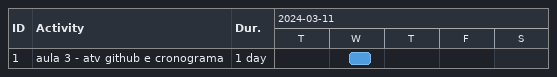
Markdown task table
| ID | Task | Duration | Start | Finish |
|---|---|---|---|---|
| 1 | aula 3 - atv github e cronograma | 1d | 2024-03-13 | 2024-03-13 |
